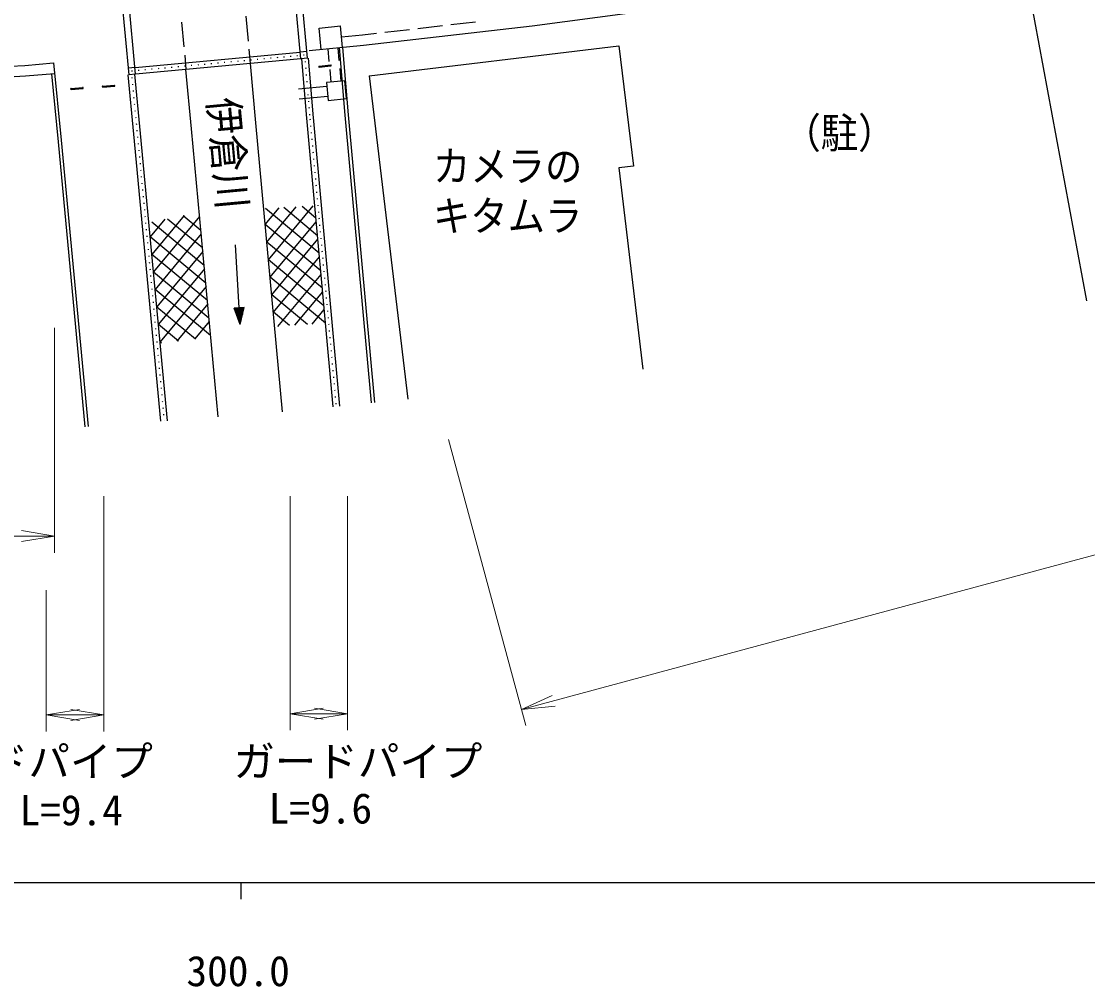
# Model space of a CAD drawing. Units: millimetres, scale not verified. Extents: x 40000 to 680000, y 20000 to 380000.
# Drawn here: x 354775 to 419053, y 198715 to 256918 of the extents above; entities that cross this region are included whole.
import ezdxf
from ezdxf.enums import TextEntityAlignment as Align

# ---------------------------------------------------------------- set-up
doc = ezdxf.new("R2010")
doc.units = ezdxf.units.MM
doc.header["$LTSCALE"] = 1000
for name, color, linetype, lineweight in [('M-BGD', 7, 'Continuous', 25), ('M-STR-HTXT', 7, 'Continuous', 13), ('M-STR-STR1', 1, 'Continuous', 25), ('M-TTL-BAND', 7, 'Continuous', 25)]:
    doc.layers.add(name, color=color, linetype=linetype, lineweight=lineweight)
doc.styles.add('ＭＳ ゴシック', font='')
doc.styles.get('ＭＳ ゴシック').set_extended_font_data('MS Gothic')

# ---------------------------------------------------------------- blocks, each defined once
blk = doc.blocks.new('open_arrow')
at = {"color": 0, "linetype": 'Continuous', "lineweight": -2}
blk.add_lwpolyline([(7.5, 1.25), (0, 0), (7.5, -1.25)], dxfattribs=at)

msp = doc.modelspace()

# ---------------------------------------------------------------- linework, layer by layer
at = {"layer": 'M-BGD'}
for p, q in [((419002, 240057), (415095, 261115)), ((385569, 256651), (395709, 258001)), ((368459, 255730), (368321, 257223)), ((364438, 256864), (364576, 255370)), ((372723, 256514), (374016, 256642)), ((372850, 255221), (372723, 256514)), ((374144, 255348), (374016, 256642)), ((375408, 255473), (385569, 256651)), ((378678, 256486), (380168, 256659)), ((380664, 256717), (382154, 256889)), ((374082, 255975), (375341, 256100)), ((375341, 256100), (376194, 256199)), ((376691, 256256), (378181, 256429)), ((368584, 254376), (368505, 255232)), ((372129, 255149), (375408, 255473)), ((373250, 255260), (373321, 254504)), ((373847, 255319), (373918, 254563)), ((373937, 255331), (374278, 251267)), ((374136, 255348), (374477, 251284)), ((375736, 253641), (390788, 255443)), ((390788, 255443), (391673, 248194)), ((364622, 254872), (364701, 254016)), ((368244, 254545), (368194, 254540)), ((368642, 254582), (368592, 254577)), ((369040, 254619), (368991, 254614)), ((369439, 254655), (369389, 254651)), ((369837, 254692), (369787, 254688)), ((370235, 254729), (370186, 254725)), ((370634, 254766), (370584, 254761)), ((371032, 254803), (370982, 254798)), ((371430, 254840), (371380, 254835)), ((371986, 251075), (371685, 254663)), ((371829, 254877), (371779, 254872)), ((372385, 251108), (372083, 254699)), ((354131, 254209), (354988, 254264)), ((354988, 254264), (356722, 254406)), ((356722, 254406), (357178, 249757)), ((361473, 253918), (361423, 253914)), ((361871, 253955), (361821, 253950)), ((362269, 253992), (362220, 253987)), ((362668, 254029), (362618, 254024)), ((363066, 254066), (363016, 254061)), ((363464, 254102), (363414, 254098)), ((363863, 254139), (363813, 254135)), ((364261, 254176), (364211, 254172)), ((364659, 254213), (364609, 254208)), ((365033, 250432), (364701, 254016)), ((365057, 254250), (365008, 254245)), ((365456, 254287), (365406, 254282)), ((365854, 254324), (365804, 254319)), ((366252, 254361), (366203, 254356)), ((366651, 254397), (366601, 254393)), ((367049, 254434), (366999, 254430)), ((367447, 254471), (367397, 254467)), ((367846, 254508), (367796, 254503)), ((368916, 250791), (368584, 254376)), ((371903, 254455), (371899, 254504)), ((371936, 254056), (371932, 254106)), ((372730, 254205), (373424, 254289)), ((372737, 254145), (373432, 254229)), ((373368, 254006), (373438, 253250)), ((373965, 254066), (374036, 253310)), ((344827, 252977), (355034, 253636)), ((355034, 253636), (356784, 253778)), ((356584, 253762), (356987, 249660)), ((361564, 250110), (361213, 253693)), ((361429, 253536), (361434, 253487)), ((361963, 250148), (361611, 253730)), ((371970, 253657), (371966, 253707)), ((372003, 253259), (371999, 253309)), ((374270, 253334), (373174, 253224)), ((374377, 252258), (374270, 253334)), ((375736, 253641), (378075, 234139)), ((357774, 252877), (358472, 252927)), ((357778, 252817), (358477, 252867)), ((359680, 253013), (360378, 253063)), ((359684, 252953), (360382, 253003)), ((361468, 253138), (361473, 253089)), ((361507, 252740), (361512, 252690)), ((373197, 252989), (371474, 252821)), ((372037, 252860), (372033, 252910)), ((373174, 253224), (373281, 252148)), ((361546, 252342), (361551, 252292)), ((373257, 252392), (371533, 252224)), ((372070, 252462), (372066, 252511)), ((372104, 252063), (372100, 252113)), ((373281, 252148), (374377, 252258)), ((361586, 251944), (361590, 251894)), ((361625, 251546), (361629, 251496)), ((372137, 251664), (372133, 251714)), ((361664, 251148), (361668, 251098)), ((361703, 250750), (361708, 250700)), ((370528, 233371), (368916, 250791)), ((373573, 233681), (371986, 251075)), ((372171, 251266), (372167, 251316)), ((372197, 250968), (372192, 251018)), ((373971, 233722), (372384, 251111)), ((374278, 251266), (375862, 233914)), ((374478, 251284), (376061, 233934)), ((363187, 232810), (361564, 250110)), ((361742, 250352), (361747, 250302)), ((363586, 232839), (361963, 250148)), ((366640, 233062), (365033, 250432)), ((372233, 250570), (372228, 250620)), ((372269, 250172), (372265, 250221)), ((356986, 249660), (358599, 232475)), ((357178, 249757), (358798, 232489)), ((361780, 249955), (361785, 249906)), ((361817, 249557), (361822, 249507)), ((372306, 249773), (372301, 249823)), ((372342, 249375), (372337, 249425)), ((361855, 249159), (361859, 249109)), ((361892, 248761), (361897, 248711)), ((372378, 248977), (372374, 249026)), ((361929, 248362), (361934, 248313)), ((372415, 248578), (372410, 248628)), ((372451, 248180), (372446, 248230)), ((391673, 248194), (390782, 248085)), ((361967, 247964), (361971, 247914)), ((362004, 247566), (362009, 247516)), ((372487, 247782), (372483, 247831)), ((390782, 248085), (392237, 235954)), ((362041, 247168), (362046, 247118)), ((372524, 247383), (372519, 247433)), ((372560, 246985), (372556, 247035)), ((362079, 246769), (362083, 246720)), ((362116, 246371), (362121, 246321)), ((372596, 246587), (372592, 246636)), ((372633, 246188), (372628, 246238)), ((362153, 245973), (362158, 245923)), ((362191, 245575), (362195, 245525)), ((369483, 244658), (370324, 245670)), ((372729, 242938), (369496, 245623)), ((369581, 243602), (371346, 245727)), ((369679, 242546), (372369, 245785)), ((372632, 243993), (370595, 245685)), ((372536, 245048), (371694, 245747)), ((372669, 245790), (372665, 245840)), ((362228, 245176), (362233, 245127)), ((363429, 244985), (362547, 243922)), ((364597, 245217), (362646, 242868)), ((365521, 245156), (362744, 241813)), ((363593, 245018), (365695, 243272)), ((364540, 245206), (365597, 244328)), ((372705, 245392), (372701, 245441)), ((372742, 244993), (372737, 245043)), ((362265, 244778), (362270, 244728)), ((362303, 244380), (362307, 244330)), ((362646, 244829), (365793, 242216)), ((372825, 241883), (369483, 244658)), ((369777, 241490), (372555, 244835)), ((372778, 244595), (372774, 244645)), ((362340, 243982), (362345, 243932)), ((362545, 243938), (365891, 241160)), ((365619, 244099), (362843, 240758)), ((369874, 240434), (372652, 243778)), ((372815, 244196), (372810, 244246)), ((372851, 243798), (372846, 243848)), ((362378, 243583), (362382, 243534)), ((362415, 243185), (362420, 243135)), ((365716, 243043), (362942, 239704)), ((367905, 239636), (367677, 243452)), ((372921, 240828), (369581, 243602)), ((372887, 243400), (372883, 243450)), ((372924, 243001), (372919, 243051)), ((362452, 242787), (362457, 242737)), ((362490, 242389), (362494, 242339)), ((362644, 242881), (365988, 240104)), ((373017, 239773), (369679, 242546)), ((369972, 239378), (372748, 242720)), ((372960, 242603), (372955, 242653)), ((362527, 241990), (362532, 241941)), ((362743, 241824), (366086, 239047)), ((365814, 241987), (363041, 238649)), ((372996, 242205), (372992, 242255)), ((373033, 241806), (373028, 241856)), ((362564, 241592), (362569, 241542)), ((362602, 241194), (362606, 241144)), ((373114, 238718), (369777, 241490)), ((370240, 238526), (372845, 241663)), ((373069, 241408), (373064, 241458)), ((373105, 241010), (373101, 241060)), ((362639, 240796), (362644, 240746)), ((362843, 240766), (366184, 237991)), ((365912, 240931), (363140, 237594)), ((372034, 238640), (369874, 240434)), ((371269, 238591), (372941, 240605)), ((373142, 240611), (373137, 240661)), ((362676, 240397), (362681, 240348)), ((362714, 239999), (362718, 239949)), ((366009, 239875), (364154, 237641)), ((373178, 240213), (373173, 240263)), ((373214, 239815), (373210, 239864)), ((362751, 239601), (362756, 239551)), ((362788, 239203), (362793, 239153)), ((362942, 239709), (365271, 237775)), ((368205, 239654), (367606, 239618)), ((367965, 238638), (367606, 239618)), ((367678, 239422), (367666, 239622)), ((367725, 239625), (367749, 239226)), ((367821, 239030), (367785, 239629)), ((367845, 239633), (367893, 238834)), ((367965, 238638), (367905, 239636)), ((367965, 238638), (368205, 239654)), ((367965, 239640), (368013, 238841)), ((368061, 239044), (368025, 239643)), ((368085, 239647), (368109, 239248)), ((368157, 239451), (368145, 239651)), ((370944, 238571), (369972, 239378)), ((372298, 238657), (373038, 239547)), ((373251, 239416), (373246, 239466)), ((362826, 238804), (362830, 238755)), ((363041, 238652), (364245, 237652)), ((366107, 238819), (365237, 237771)), ((373287, 239018), (373283, 239068)), ((373323, 238620), (373319, 238669)), ((362863, 238406), (362868, 238356)), ((362901, 238008), (362905, 237958)), ((373360, 238221), (373355, 238271)), ((373396, 237823), (373392, 237873)), ((362938, 237610), (362943, 237560)), ((362975, 237211), (362980, 237161)), ((363140, 237594), (363219, 237529)), ((373432, 237425), (373428, 237474)), ((363013, 236813), (363017, 236763)), ((373469, 237026), (373464, 237076)), ((373505, 236628), (373501, 236678)), ((363050, 236415), (363055, 236365)), ((363087, 236017), (363092, 235967)), ((373542, 236230), (373537, 236279)), ((363125, 235618), (363129, 235568)), ((373578, 235831), (373573, 235881)), ((373614, 235433), (373610, 235483)), ((363162, 235220), (363167, 235170)), ((363199, 234822), (363204, 234772)), ((373651, 235035), (373646, 235084)), ((373687, 234636), (373682, 234686)), ((363237, 234424), (363241, 234374)), ((363274, 234025), (363279, 233975)), ((373723, 234238), (373719, 234288)), ((363311, 233627), (363316, 233577)), ((373760, 233840), (373755, 233889)), ((363349, 233229), (363353, 233179)), ((363386, 232831), (363387, 232825))]:
    msp.add_line(p, q, dxfattribs=at)
for centre, start, end in [((372733, 254175), 96.88837, 276.88837), ((373428, 254259), 276.88837, 96.88837), ((357776, 252847), 94.09174, 274.09174), ((358474, 252897), 274.09174, 94.09174), ((359682, 252983), 94.09174, 274.09174), ((360380, 253033), 274.09174, 94.09174)]:
    msp.add_arc(centre, 30.2, start, end, dxfattribs=at)
at = {"layer": 'M-STR-HTXT'}
for p, q in [((384930, 215423), (575424, 266882)), ((356784, 238442), (356784, 224882)), ((380528, 231715), (385190, 214457)), ((359755, 228280), (359755, 214096)), ((370971, 228280), (370971, 214175)), ((374442, 228280), (374442, 214175)), ((282621, 225882), (356784, 225882)), ((356281, 222626), (356281, 214096)), ((356281, 215096), (359755, 215096)), ((370971, 215175), (374442, 215175))]:
    msp.add_line(p, q, dxfattribs=at)
at = {"layer": 'M-STR-STR1'}
for p, q in [((371623, 254657), (369059, 282358)), ((372021, 254694), (369420, 282794)), ((361267, 253698), (358666, 281798)), ((361665, 253735), (359101, 281437)), ((361629, 254133), (371586, 255055)), ((371623, 254657), (361665, 253735)), ((371984, 255092), (371586, 255055)), ((372021, 254694), (371623, 254657)), ((361629, 254133), (361230, 254097)), ((361665, 253735), (361267, 253698))]:
    msp.add_line(p, q, dxfattribs=at)
at = {"layer": 'M-TTL-BAND'}
for p, q in [((40000, 205000), (579000, 205000)), ((368000, 205000), (368000, 204000))]:
    msp.add_line(p, q, dxfattribs=at)

# ---------------------------------------------------------------- block references
at = {"layer": 'M-STR-HTXT', "xscale": 267, "yscale": 267}
for p, rotation in [((356784, 225882), 180), ((384930, 215423), 15.1), ((359755, 215096), 180), ((374442, 215175), 180)]:
    msp.add_blockref('open_arrow', p, dxfattribs=dict(at, rotation=rotation))
for p in [(356281, 215096), (370971, 215175)]:
    msp.add_blockref('open_arrow', p, dxfattribs=at)

# ---------------------------------------------------------------- texts
at = {"layer": 'M-BGD', "style": 'ＭＳ ゴシック', "width": 0.9}
msp.add_text('伊倉川', height=1833, rotation=275.286, dxfattribs=at).set_placement((367247, 248968), align=Align.MIDDLE_CENTER)
for s, p in [('（駐）', (404091, 250187)), ('カメラの', (384091, 248187)), ('キタムラ', (384091, 245187))]:
    msp.add_text(s, height=1833, dxfattribs=at).set_placement(p, align=Align.MIDDLE_CENTER)
at = {"layer": 'M-STR-HTXT', "style": 'ＭＳ ゴシック'}
for p in [(355203, 212298), (375062, 212298)]:
    msp.add_text('ガードパイプ', height=1833, dxfattribs=at).set_placement(p, align=Align.MIDDLE_CENTER)
for s, p in [('L=9.4', (357781, 207894)), ('L=9.6', (372804, 208002))]:
    msp.add_text(s, height=1833, dxfattribs=at).set_placement(p, align=Align.BOTTOM_CENTER)
at = {"layer": 'M-TTL-BAND', "style": 'ＭＳ ゴシック'}
msp.add_text('300.0', height=1833, dxfattribs=at).set_placement((367844, 198195), align=Align.BOTTOM_CENTER)

doc.saveas('drawing.dxf')
